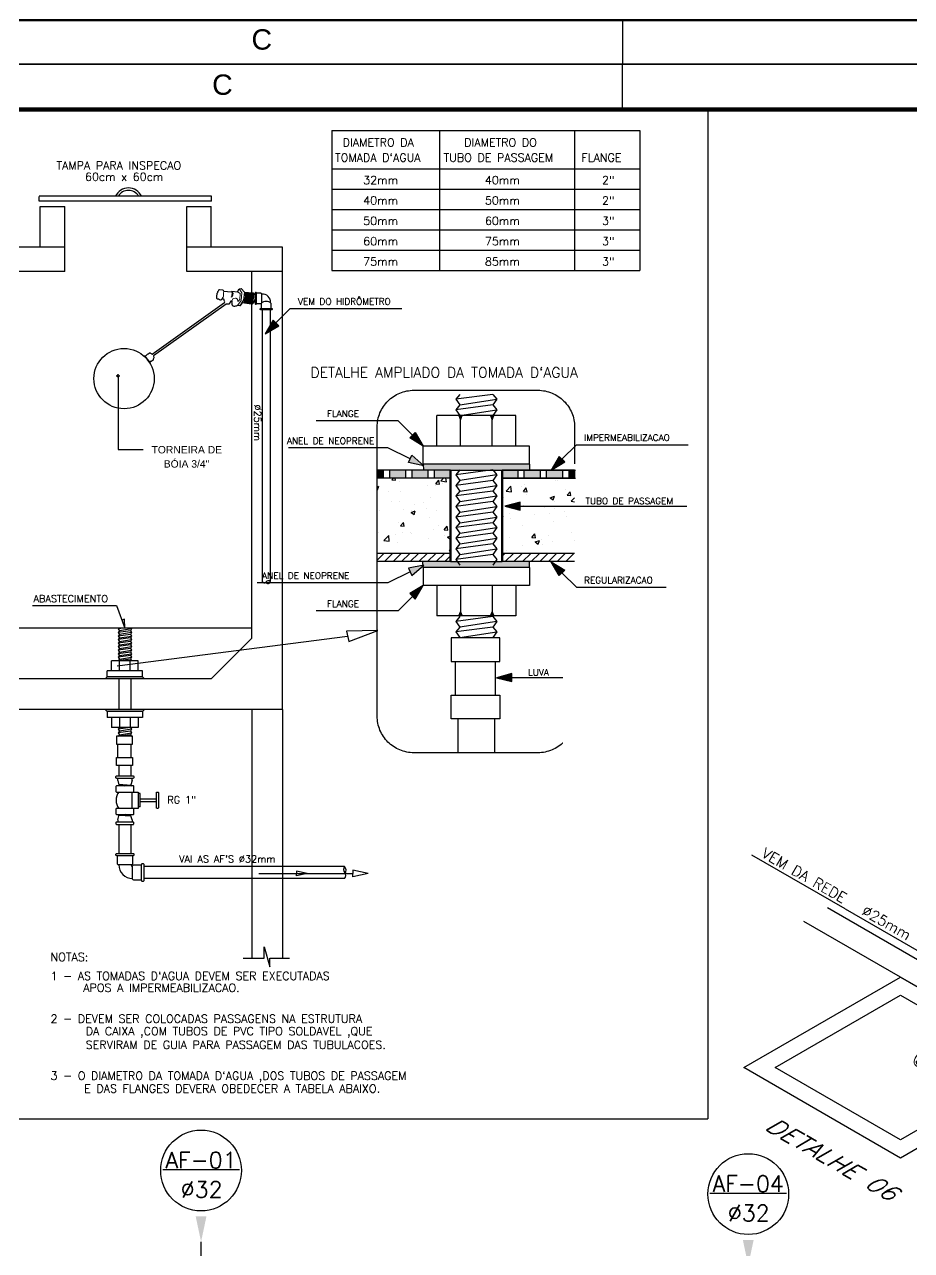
# Model space of a CAD drawing. Header units: millimetres. Extents: x -336 to -33, y -135 to 770.
# Drawn here: x -82.14 to -62.52, y 670.08 to 697.19 of the extents above; entities that cross this region are included whole.
import ezdxf
from ezdxf.enums import TextEntityAlignment as Align

# ---------------------------------------------------------------- set-up
doc = ezdxf.new("R2010")
doc.units = ezdxf.units.MM
doc.header["$LTSCALE"] = 50
doc.header["$MEASUREMENT"] = 0
doc.linetypes.add('CONTINU', pattern=[0])
doc.linetypes.add('HIDDEN', pattern=[0.375, 0.25, -0.125])
doc.layers.get('0').update_dxf_attribs({"linetype": 'CONTINUOUS'})
for name, color, linetype in [('-HIDRO', 8, 'CONTINUOUS'), ('A-PEN-C', 4, 'CONTINUOUS'), ('A-PEN-R', 1, 'CONTINUOUS'), ('AF', 5, 'CONTINUOUS'), ('COTAS', 7, 'CONTINUOUS'), ('DETALLHES_HIDRAULICO', 4, 'CONTINUOUS'), ('Diametro', 2, 'CONTINUOUS'), ("PRANCHA - PROJETU'S", 7, 'CONTINUOUS'), ('Prumadas_L', 1, 'CONTINUOUS'), ('Prumadas_Q', 3, 'CONTINUOUS'), ('Prumadas_T', 2, 'CONTINUOUS'), ('TXT_0', 7, 'CONTINUOUS'), ('TXT_1', 2, 'CONTINUOUS'), ('TXT_2', 6, 'CONTINUOUS')]:
    doc.layers.add(name, color=color, linetype=linetype)
doc.layers.add('A-PEN-G', color=3, linetype='CONTINUOUS', lineweight=5)
doc.layers.add('E-Lay-9', color=9, linetype='CONTINUOUS', lineweight=9)
doc.styles.add('ADITIVOCAD', font='ROMANS.shx')
doc.styles.add('ARIAL', font='arial.ttf', dxfattribs={"height": 2})
doc.styles.add('CARIMBO_DADOS', font='arial.ttf', dxfattribs={"height": 0.1})
doc.styles.add('ROMANS', font='romans', dxfattribs={"height": 0.1})
doc.dimstyles.new('COTAS_EXTERNAS', dxfattribs={"dimtxt": 0.1, "dimasz": 0.01, "dimexe": 0, "dimexo": 0, "dimgap": 0.07, "dimtad": 1, "dimzin": 5, "dimdsep": 46, "dimtxsty": 'CARIMBO_DADOS', "dimblk1": 'CIRCULOS', "dimblk2": 'CIRCULOS', "dimsah": 1, "dimcen": 0, "dimse1": 1, "dimse2": 1, "dimclrd": 8, "dimclre": 8, "dimclrt": 230, "dimadec": 0, "dimazin": 0, "dimtfac": 100, "dimtix": 1, "dimtmove": 2, "dimatfit": 3, "dimldrblk": 'CIRCULOS', "dimfxl": 1, "dimtolj": 1, "dimtzin": 5, "dimarcsym": 0})

# ---------------------------------------------------------------- blocks, each defined once
blk = doc.blocks.new('ADFSGASDFG')
at = {"layer": "PRANCHA - PROJETU'S", "color": 1}
for p, q in [((360.678, 107.346), (276.578, 107.346)), ((276.578, 47.946), (360.678, 47.946))]:
    blk.add_line(p, q, dxfattribs=at)
at = {"layer": "PRANCHA - PROJETU'S", "color": 4, "const_width": 0.1}
blk.add_lwpolyline([(279.078, 106.346), (359.678, 106.346), (359.678, 48.946), (279.078, 48.946)], close=True, dxfattribs=at)
at = {"layer": "PRANCHA - PROJETU'S", "color": 50, "linetype": 'Continuous', "style": 'ARIAL'}
for p in [(315.828, 106.896), (316.698, 48.496), (316.698, 48.496)]:
    blk.add_text('C', height=0.45, dxfattribs=at).set_placement(p, align=Align.MIDDLE)
blk = doc.blocks.new('efrgwbhwbnwbwb')
at = {"layer": 'A-PEN-C'}
blk.add_lwpolyline([(952.214, 187.44), (952.244, 187.406), (952.248, 187.386), (952.25, 187.363), (952.248, 187.323), (952.241, 187.284), (952.22, 187.212), (952.193, 187.19), (952.183, 187.172), (952.166, 187.17), (951.934, 187.201), (951.882, 187.133), (951.826, 187.143), (951.823, 187.137), (951.792, 187.122), (951.775, 187.12), (951.753, 187.116), (951.749, 187.116), (951.745, 187.118), (951.732, 187.121), (951.723, 187.124), (951.716, 187.131), (951.713, 187.132), (951.71, 187.135), (951.705, 187.141), (951.702, 187.145), (951.697, 187.158), (951.692, 187.164), (951.692, 187.176), (951.692, 187.186), (951.693, 187.195), (951.694, 187.202), (951.689, 187.209), (951.68, 187.221), (951.69, 187.227), (951.693, 187.233), (951.693, 187.237), (951.692, 187.242), (951.69, 187.245), (951.69, 187.245), (951.674, 187.245), (951.671, 187.245), (951.661, 187.243), (951.658, 187.238), (951.649, 187.218), (951.638, 187.198), (951.622, 187.185), (951.62, 187.169), (951.608, 187.168), (951.577, 187.169), (951.557, 187.172), (951.554, 187.172), (949.796, 185.919), (949.799, 185.871), (949.786, 185.839), (949.784, 185.826), (949.784, 185.815), (949.74, 185.789), (949.714, 185.782), (949.708, 185.78), (949.712, 185.739), (949.706, 185.751), (949.643, 185.841), (949.613, 185.872), (949.592, 185.894), (949.567, 185.917), (949.557, 185.926), (949.609, 185.926), (949.629, 185.938), (949.635, 185.945), (949.646, 185.965), (949.669, 185.972), (949.687, 185.986), (949.697, 185.992), (949.711, 185.992), (949.718, 185.991), (949.752, 185.967), (949.755, 185.966), (949.762, 185.966), (951.512, 187.209), (951.515, 187.225), (951.511, 187.246), (951.505, 187.259), (951.503, 187.264), (951.499, 187.274), (951.493, 187.289), (951.464, 187.291), (951.447, 187.295), (951.437, 187.282), (951.443, 187.279), (951.429, 187.273), (951.417, 187.271), (951.41, 187.271), (951.393, 187.277), (951.364, 187.289), (951.342, 187.291), (951.327, 187.31), (951.325, 187.33), (951.325, 187.355), (951.328, 187.388), (951.33, 187.403), (951.333, 187.418), (951.333, 187.43), (951.337, 187.44), (951.348, 187.457), (951.352, 187.477), (951.354, 187.483), (951.362, 187.491), (951.369, 187.496), (951.376, 187.511), (951.377, 187.516), (951.388, 187.524), (951.46, 187.518), (951.482, 187.507), (951.488, 187.496), (951.489, 187.487), (951.68, 187.47), (951.686, 187.483), (951.823, 187.47), (951.867, 187.544), (951.916, 187.551), (951.991, 187.458), (952.045, 187.456), (952.07, 187.456), (952.094, 187.456), (952.173, 187.445), (952.198, 187.445), (952.206, 187.444), (952.214, 187.44)], dxfattribs=at)
blk.add_circle((949.083, 185.372), 0.729, dxfattribs=at)
at = {"layer": 'A-PEN-G'}
for points in [[(951.495, 187.486), (951.487, 187.436), (951.487, 187.423), (951.487, 187.399), (951.489, 187.367), (951.476, 187.338), (951.469, 187.329), (951.447, 187.295)], [(951.694, 187.482), (951.724, 187.435), (951.711, 187.392), (951.701, 187.364), (951.693, 187.346), (951.671, 187.338), (951.668, 187.352), (951.685, 187.378), (951.691, 187.395), (951.694, 187.405), (951.695, 187.415), (951.695, 187.432), (951.694, 187.445), (951.688, 187.458), (951.68, 187.47)], [(951.836, 187.234), (951.825, 187.289), (951.781, 187.319), (951.774, 187.319), (951.726, 187.31), (951.714, 187.297), (951.695, 187.262), (951.694, 187.256), (951.69, 187.245)], [(951.823, 187.47), (951.888, 187.433), (951.878, 187.286), (951.836, 187.234)], [(951.991, 187.458), (951.971, 187.269), (951.882, 187.133), (951.826, 187.143), (951.91, 187.263), (951.927, 187.442), (951.867, 187.544)], [(952, 187.457), (952.012, 187.401), (952.01, 187.377), (952.008, 187.35), (952.003, 187.323), (951.996, 187.301), (951.992, 187.28), (951.991, 187.268), (951.99, 187.246), (951.986, 187.224), (951.973, 187.201)], [(952.012, 187.457), (952.024, 187.4), (952.022, 187.376), (952.02, 187.349), (952.015, 187.322), (952.009, 187.3), (952.004, 187.279), (952.003, 187.268), (952.002, 187.246), (951.998, 187.224), (951.985, 187.201)], [(952.03, 187.456), (952.042, 187.399), (952.04, 187.376), (952.038, 187.348), (952.033, 187.322), (952.027, 187.299), (952.022, 187.278), (952.021, 187.267), (952.02, 187.245), (952.016, 187.223), (952.003, 187.2)], [(952.053, 187.456), (952.065, 187.399), (952.063, 187.375), (952.06, 187.348), (952.055, 187.321), (952.049, 187.299), (952.045, 187.278), (952.044, 187.267), (952.042, 187.244), (952.039, 187.223), (952.026, 187.2)], [(952.07, 187.456), (952.082, 187.399), (952.08, 187.375), (952.078, 187.348), (952.073, 187.321), (952.066, 187.299), (952.062, 187.278), (952.061, 187.267), (952.06, 187.244), (952.056, 187.223), (952.043, 187.2)], [(952.09, 187.456), (952.101, 187.399), (952.099, 187.375), (952.097, 187.348), (952.092, 187.321), (952.086, 187.299), (952.081, 187.278), (952.08, 187.267), (952.079, 187.244), (952.075, 187.223), (952.062, 187.2)], [(952.103, 187.455), (952.115, 187.398), (952.113, 187.374), (952.11, 187.347), (952.105, 187.32), (952.099, 187.298), (952.095, 187.277), (952.093, 187.265), (952.092, 187.243), (952.088, 187.221), (952.075, 187.198)], [(952.12, 187.452), (952.131, 187.395), (952.13, 187.372), (952.127, 187.345), (952.122, 187.318), (952.116, 187.295), (952.112, 187.274), (952.11, 187.263), (952.109, 187.241), (952.105, 187.219), (952.092, 187.196)], [(952.133, 187.45), (952.145, 187.394), (952.143, 187.37), (952.141, 187.343), (952.136, 187.316), (952.13, 187.294), (952.125, 187.273), (952.124, 187.261), (952.123, 187.239), (952.119, 187.217), (952.106, 187.194)], [(952.144, 187.449), (952.156, 187.392), (952.154, 187.369), (952.151, 187.341), (952.146, 187.315), (952.14, 187.292), (952.136, 187.271), (952.134, 187.26), (952.133, 187.238), (952.129, 187.216), (952.116, 187.193)], [(952.162, 187.45), (952.174, 187.393), (952.172, 187.369), (952.169, 187.342), (952.165, 187.315), (952.158, 187.293), (952.154, 187.272), (952.153, 187.261), (952.151, 187.238), (952.148, 187.216), (952.135, 187.193)], [(952.173, 187.445), (952.184, 187.388), (952.183, 187.365), (952.18, 187.337), (952.175, 187.311), (952.169, 187.288), (952.165, 187.267), (952.163, 187.256), (952.162, 187.234), (952.158, 187.212), (952.145, 187.189)], [(952.185, 187.445), (952.197, 187.388), (952.195, 187.365), (952.193, 187.337), (952.188, 187.311), (952.181, 187.288), (952.177, 187.267), (952.176, 187.256), (952.175, 187.234), (952.171, 187.212), (952.158, 187.189)], [(952.195, 187.445), (952.207, 187.388), (952.205, 187.365), (952.203, 187.337), (952.198, 187.311), (952.192, 187.288), (952.187, 187.267), (952.186, 187.256), (952.185, 187.234), (952.181, 187.212), (952.168, 187.189)], [(952.21, 187.442), (952.222, 187.385), (952.22, 187.362), (952.218, 187.334), (952.213, 187.308), (952.206, 187.285), (952.202, 187.264), (952.201, 187.253), (952.2, 187.231), (952.196, 187.209), (952.183, 187.186)]]:
    blk.add_lwpolyline(points, dxfattribs=at)
blk = doc.blocks.new('CIRCULOS')
at = {"layer": 'COTAS'}
for p, q in [((-4, 0), (4, 0)), ((0, 4), (0, -4))]:
    blk.add_line(p, q, dxfattribs=at)
for radius in [2, 1]:
    blk.add_circle((0, 0), radius, dxfattribs=at)
blk = doc.blocks.new('Cuba coz')
at = {"color": 8}
blk.add_line((7.5, -4.5), (7.5, -2.41), dxfattribs=at)
for points in [[(13.41, -6.5), (13.41, -20, 0.414214), (17.41, -24), (44.41, -24, 0.414214), (48.41, -20), (48.41, 20, 0.414214), (44.41, 24), (17.41, 24, 0.414214), (13.41, 20), (13.41, 0.74)], [(6.7, 1.75), (6, 1.75, 0.546464), (4.41, -0.73, -0.10784), (4.5, -1.15), (4.5, -5.5)], [(11.72, 2.5), (7.96, 2.5, 0.133256), (7.32, 2.33, 0.106756), (6.71, 1.77, 0.082828), (6.34, 0.99, 0.071352), (6.19, 0, 0.071352), (6.34, -0.99, 0.082828), (6.71, -1.77, 0.106756), (7.32, -2.33, 0.133256), (7.96, -2.5), (11.72, -2.5)], [(4.41, -0.73, 0.293273), (6, -1.75), (6.7, -1.75)], [(13.41, -1), (13.41, -4.5, 0.414214)]]:
    blk.add_lwpolyline(points, format="xyb", dxfattribs=at)
for points in [[(11.72, -2.5, 0.133256), (12.36, -2.33, 0.106756), (12.97, -1.77, 0.082828), (13.35, -0.99, 0.071352), (13.49, 0, 0.071352), (13.35, 0.99, 0.082828), (12.97, 1.77, 0.106756), (12.36, 2.33, 0.133256), (11.72, 2.5, 0.133256), (11.08, 2.33, 0.106756), (10.47, 1.77, 0.082828), (10.1, 0.99, 0.071352), (9.95, 0, 0.071352), (10.1, -0.99, 0.082828), (10.47, -1.77, 0.106756), (11.08, -2.33, 0.133256)], [(12.47, 0.75, 0.133256), (12.28, 0.7, 0.106756), (12.1, 0.53, 0.082828), (11.98, 0.3, 0.071352), (11.94, 0, 0.071352), (11.98, -0.3, 0.082828), (12.1, -0.53, 0.106756), (12.28, -0.7, 0.133256), (12.47, -0.75, 0.133256), (12.66, -0.7, 0.106756), (12.85, -0.53, 0.082828), (12.96, -0.3, 0.071352), (13, 0, 0.071352), (12.96, 0.3, 0.082828), (12.85, 0.53, 0.106756), (12.66, 0.7, 0.133256)], [(6, -6.5), (23, -6.5, 1), (23, -4.5), (6, -4.5, 1)]]:
    blk.add_lwpolyline(points, format="xyb", close=True, dxfattribs=at)
for radius in [3, 1.75]:
    blk.add_circle((30.91, 0), radius, dxfattribs=at)
for centre, radius, start, end in [((6, 0), 3.5, 45.5847, 244.6231), ((6, -5.5), 1.5, 41.8103, 318.1897), ((6, 0), 3.5, 295.3769, 314.4153), ((23, -5.5), 1.25, 233.1301, 126.8699)]:
    blk.add_arc(centre, radius, start, end, dxfattribs=at)
blk = doc.blocks.new('Chuveiro')
at = {"layer": 'E-Lay-9', "color": 8}
for p, q in [((-0.0311, 0.0156), (-0.3604, 0.0156)), ((0.0509, 0.0156), (0.0311, 0.0156)), ((0.0509, 0.0156), (0.0509, -0.0156)), ((-0.0311, -0.0156), (-0.3604, -0.0156)), ((0.0509, -0.0156), (0.0311, -0.0156))]:
    blk.add_line(p, q, dxfattribs=at)
blk.add_circle((0, 0), 0.0348, dxfattribs=at)
for centre, radius, start, end in [((0, 0), 0.0624, 194.4775, 165.5225), ((0.0093, 0), 0.0444, 339.4266, 20.5734)]:
    blk.add_arc(centre, radius, start, end, dxfattribs=at)
blk = doc.blocks.new('IsoBlk7')
at = {"layer": '-HIDRO', "linetype": 'Continuous'}
for p, q in [((1.7291, -0.686), (-0.6793, 1.7225)), ((-0.3497, 1.1808), (-0.7854, 1.6164)), ((1.517, -0.686), (-0.3497, 1.1808)), ((0.0038, -0.0213), (0.2636, 0.0678)), ((0.4281, -0.4455), (0.5221, -0.1906)), ((1.0928, -1.1102), (0.4988, -0.5163)), ((0.9867, -1.2163), (1.517, -0.686)), ((1.0928, -1.3224), (1.7291, -0.686)), ((1.0928, -1.3224), (0.9867, -1.2163))]:
    blk.add_line(p, q, dxfattribs=at)
for points in [[(-0.3497, -0.2334), (-1.0569, 0.4737), (-0.3497, 1.1808), (0.3574, 0.4737)], [(-0.3497, -0.092), (-0.9154, 0.4737), (-0.3497, 1.0394), (0.2159, 0.4737)], [(0.923, -0.092), (0.3574, 0.4737), (-0.1376, -0.0213), (0.4281, -0.587)], [(0.7816, -0.092), (0.3574, 0.3323), (0.0038, -0.0213), (0.4281, -0.4455)], [(0.7012, -0.0115), (0.4427, 0.2469), (0.2636, 0.0678), (0.5221, -0.1906)]]:
    blk.add_lwpolyline(points, close=True, dxfattribs=at)
at = {"layer": '-HIDRO', "linetype": 'CONTINU'}
blk.add_lwpolyline([(1.0928, -1.1102), (0.4988, -0.5163), (0.923, -0.092), (1.517, -0.686)], close=True, dxfattribs=at)
at = {"layer": '-HIDRO', "rotation": 225}
blk.add_blockref('Chuveiro', (-0.2308, 0.5522), dxfattribs=at)
at = {"layer": '-HIDRO', "xscale": -0.01000000000021828, "yscale": 0.01000000000021828, "zscale": 0.01, "rotation": 45}
blk.add_blockref('Cuba coz', (1.2466, -0.4511, -6.3346), dxfattribs=at)
at = {"layer": 'Diametro', "style": 'ROMANS'}
blk.add_text('DETALHE 06', height=0.1, rotation=315, dxfattribs=at).set_placement((-0.6819, -0.2893), align=Align.CENTER)

msp = doc.modelspace()

# ---------------------------------------------------------------- linework, layer by layer
at = {"layer": 'A-PEN-R'}
for p in [(-67.026, 695.311), (-92.203, 672.994)]:
    msp.add_line(p, (-67.026, 672.994), dxfattribs=at)
at = {"layer": 'AF', "color": 5, "linetype": 'Continuous'}
msp.add_line((-63.991, 677.634), (-66.05, 678.823), dxfattribs=at)
at = {"layer": 'AF'}
for p, q in [((-63.991, 677.634), (-51.911, 670.66)), ((-78.234, 661.076), (-78.234, 670.276))]:
    msp.add_line(p, q, dxfattribs=at)
at = {"layer": 'DETALLHES_HIDRAULICO'}
for p, q in [((-76.884, 690.882), (-76.884, 684.878)), ((-76.704, 690.882), (-76.704, 684.878)), ((-72.511, 689.011), (-72.6, 688.903)), ((-71.783, 689.011), (-72.6, 688.903)), ((-72.6, 688.903), (-72.511, 688.778)), ((-72.511, 688.778), (-71.695, 688.903)), ((-71.783, 689.011), (-71.695, 688.903)), ((-71.695, 688.903), (-71.783, 688.778)), ((-71.783, 688.778), (-72.6, 688.669)), ((-72.511, 688.778), (-72.6, 688.669)), ((-72.6, 688.669), (-72.511, 688.544)), ((-72.511, 688.544), (-71.695, 688.669)), ((-71.783, 688.778), (-71.695, 688.669)), ((-71.695, 688.669), (-71.783, 688.544)), ((-73.023, 687.869), (-73.023, 688.542)), ((-71.272, 688.542), (-73.023, 688.542)), ((-72.534, 688.542), (-72.499, 688.448)), ((-72.499, 687.869), (-72.499, 688.542)), ((-72.499, 688.448), (-72.46, 688.542)), ((-71.83, 688.542), (-71.795, 688.448)), ((-71.795, 687.869), (-71.795, 688.542)), ((-71.795, 688.448), (-71.756, 688.542)), ((-71.272, 687.869), (-71.272, 688.542)), ((-73.322, 687.47), (-73.322, 687.869)), ((-70.973, 687.869), (-73.322, 687.869)), ((-70.973, 687.47), (-70.973, 687.869)), ((-73.322, 687.47), (-73.317, 687.34)), ((-70.973, 687.47), (-73.322, 687.47)), ((-70.973, 687.47), (-70.968, 687.34)), ((-74.198, 687.16), (-74.198, 687.34)), ((-74.063, 687.16), (-74.063, 687.34)), ((-73.703, 687.16), (-73.703, 687.34)), ((-73.568, 687.16), (-73.568, 687.34)), ((-73.208, 687.16), (-73.208, 687.34)), ((-73.073, 687.16), (-73.073, 687.34)), ((-72.717, 687.34), (-71.577, 687.34)), ((-72.511, 687.343), (-72.6, 687.234)), ((-71.783, 687.343), (-72.6, 687.234)), ((-72.6, 687.234), (-72.511, 687.109)), ((-71.695, 687.234), (-72.511, 687.109)), ((-71.783, 687.343), (-71.695, 687.234)), ((-71.695, 687.234), (-71.783, 687.109)), ((-71.222, 687.16), (-71.222, 687.34)), ((-71.086, 687.16), (-71.086, 687.34)), ((-70.726, 687.16), (-70.726, 687.34)), ((-70.591, 687.16), (-70.591, 687.34)), ((-70.231, 687.16), (-70.231, 687.34)), ((-70.096, 687.16), (-70.096, 687.34)), ((-72.511, 687.109), (-72.6, 687.001)), ((-71.783, 687.109), (-72.6, 687.001)), ((-72.6, 687.001), (-72.511, 686.875)), ((-72.511, 686.875), (-71.695, 687.001)), ((-71.783, 687.109), (-71.695, 687.001)), ((-71.695, 687.001), (-71.783, 686.875)), ((-72.511, 686.875), (-72.6, 686.767)), ((-71.783, 686.875), (-72.6, 686.767)), ((-72.6, 686.767), (-72.511, 686.642)), ((-72.511, 686.642), (-71.695, 686.767)), ((-71.783, 686.875), (-71.695, 686.767)), ((-71.695, 686.767), (-71.783, 686.642)), ((-72.511, 686.642), (-72.6, 686.533)), ((-71.783, 686.642), (-72.6, 686.533)), ((-72.6, 686.533), (-72.511, 686.408)), ((-72.511, 686.408), (-72.6, 686.299)), ((-71.783, 686.408), (-72.6, 686.299)), ((-72.511, 686.408), (-71.695, 686.533)), ((-71.783, 686.642), (-71.695, 686.533)), ((-71.695, 686.533), (-71.783, 686.408)), ((-71.783, 686.408), (-71.695, 686.299)), ((-72.6, 686.299), (-72.511, 686.174)), ((-72.511, 686.174), (-72.6, 686.066)), ((-71.783, 686.174), (-72.6, 686.066)), ((-72.511, 686.174), (-71.695, 686.299)), ((-71.695, 686.299), (-71.783, 686.174)), ((-71.783, 686.174), (-71.695, 686.066)), ((-72.6, 686.066), (-72.511, 685.94)), ((-72.511, 685.94), (-72.6, 685.832)), ((-71.783, 685.94), (-72.6, 685.832)), ((-72.511, 685.94), (-71.695, 686.066)), ((-71.695, 686.066), (-71.783, 685.94)), ((-71.783, 685.94), (-71.695, 685.832)), ((-72.6, 685.832), (-72.511, 685.707)), ((-72.511, 685.707), (-72.6, 685.598)), ((-71.783, 685.707), (-72.6, 685.598)), ((-72.6, 685.598), (-72.511, 685.473)), ((-72.511, 685.707), (-71.695, 685.832)), ((-72.511, 685.473), (-71.695, 685.598)), ((-71.695, 685.832), (-71.783, 685.707)), ((-71.783, 685.707), (-71.695, 685.598)), ((-71.695, 685.598), (-71.783, 685.473)), ((-73.322, 685.185), (-73.328, 685.315)), ((-72.717, 685.315), (-71.577, 685.315)), ((-72.511, 685.473), (-72.6, 685.364)), ((-71.783, 685.473), (-72.6, 685.364)), ((-72.6, 685.364), (-72.511, 685.239)), ((-71.783, 685.473), (-71.695, 685.364)), ((-71.695, 685.364), (-71.783, 685.239)), ((-70.973, 685.185), (-70.974, 685.315)), ((-73.322, 685.185), (-73.322, 684.786)), ((-70.973, 685.185), (-73.322, 685.185)), ((-70.973, 685.185), (-73.322, 685.185)), ((-70.973, 685.185), (-70.973, 684.786)), ((-70.973, 684.786), (-73.322, 684.786)), ((-73.023, 684.786), (-73.023, 684.113)), ((-72.499, 684.786), (-72.499, 684.113)), ((-71.795, 684.786), (-71.795, 684.113)), ((-71.272, 684.786), (-71.272, 684.113)), ((-71.272, 684.113), (-73.023, 684.113)), ((-72.511, 684.102), (-72.6, 683.993)), ((-71.783, 684.102), (-72.6, 683.993)), ((-72.6, 683.993), (-72.511, 683.868)), ((-72.534, 684.113), (-72.499, 684.207)), ((-71.695, 683.993), (-72.511, 683.868)), ((-72.499, 684.207), (-72.46, 684.113)), ((-71.83, 684.113), (-71.795, 684.207)), ((-71.795, 684.207), (-71.756, 684.113)), ((-71.783, 684.102), (-71.695, 683.993)), ((-71.695, 683.993), (-71.783, 683.868)), ((-80.057, 683.842), (-80.071, 683.825)), ((-79.943, 683.842), (-80.071, 683.825)), ((-80.071, 683.825), (-80.041, 683.783)), ((-80.041, 683.783), (-80.071, 683.747)), ((-79.798, 683.783), (-80.071, 683.747)), ((-80.071, 683.747), (-80.041, 683.705)), ((-80.041, 683.705), (-80.071, 683.669)), ((-79.798, 683.705), (-80.071, 683.669)), ((-80.071, 683.669), (-80.041, 683.627)), ((-79.798, 683.842), (-80.041, 683.842)), ((-79.769, 683.825), (-80.041, 683.783)), ((-79.769, 683.747), (-80.041, 683.705)), ((-80.041, 683.627), (-79.769, 683.669)), ((-79.769, 683.825), (-79.798, 683.783)), ((-79.798, 683.783), (-79.769, 683.747)), ((-79.769, 683.747), (-79.798, 683.705)), ((-79.798, 683.705), (-79.769, 683.669)), ((-79.769, 683.669), (-79.798, 683.627)), ((-79.783, 683.842), (-79.769, 683.825)), ((-72.511, 683.868), (-72.6, 683.76)), ((-71.783, 683.868), (-72.6, 683.76)), ((-72.6, 683.76), (-72.511, 683.634)), ((-72.511, 683.634), (-71.695, 683.76)), ((-71.783, 683.868), (-71.695, 683.76)), ((-71.695, 683.76), (-71.783, 683.634)), ((-80.041, 683.627), (-80.071, 683.591)), ((-79.798, 683.627), (-80.071, 683.591)), ((-80.071, 683.591), (-80.041, 683.549)), ((-80.041, 683.549), (-80.071, 683.513)), ((-79.798, 683.549), (-80.071, 683.513)), ((-80.071, 683.513), (-80.041, 683.471)), ((-80.041, 683.471), (-80.071, 683.435)), ((-79.798, 683.471), (-80.071, 683.435)), ((-80.071, 683.435), (-80.041, 683.393)), ((-80.041, 683.549), (-79.769, 683.591)), ((-80.041, 683.471), (-79.769, 683.513)), ((-80.041, 683.393), (-79.769, 683.435)), ((-79.798, 683.627), (-79.769, 683.591)), ((-79.769, 683.591), (-79.798, 683.549)), ((-79.798, 683.549), (-79.769, 683.513)), ((-79.769, 683.513), (-79.798, 683.471)), ((-79.798, 683.471), (-79.769, 683.435)), ((-79.769, 683.435), (-79.798, 683.393)), ((-80.212, 682.899), (-80.212, 683.123)), ((-79.628, 683.123), (-80.212, 683.123)), ((-80.041, 683.393), (-80.071, 683.357)), ((-79.798, 683.393), (-80.071, 683.357)), ((-80.071, 683.357), (-80.041, 683.315)), ((-80.041, 683.315), (-80.071, 683.279)), ((-79.798, 683.315), (-80.071, 683.279)), ((-80.071, 683.279), (-80.041, 683.237)), ((-80.041, 683.237), (-80.071, 683.201)), ((-79.798, 683.237), (-80.071, 683.201)), ((-80.071, 683.201), (-80.041, 683.16)), ((-80.041, 683.16), (-80.071, 683.123)), ((-79.798, 683.16), (-80.071, 683.123)), ((-80.041, 683.315), (-79.769, 683.357)), ((-80.041, 683.237), (-79.769, 683.279)), ((-80.041, 683.16), (-79.769, 683.201)), ((-80.037, 682.899), (-80.037, 683.123)), ((-79.802, 682.899), (-79.802, 683.123)), ((-79.798, 683.393), (-79.769, 683.357)), ((-79.769, 683.357), (-79.798, 683.315)), ((-79.798, 683.315), (-79.769, 683.279)), ((-79.769, 683.279), (-79.798, 683.237)), ((-79.798, 683.237), (-79.769, 683.201)), ((-79.769, 683.201), (-79.798, 683.16)), ((-79.798, 683.16), (-79.769, 683.123)), ((-79.628, 682.899), (-79.628, 683.123)), ((-80.311, 682.766), (-80.311, 682.899)), ((-79.528, 682.899), (-80.311, 682.899)), ((-79.528, 682.766), (-79.528, 682.899)), ((-72.604, 682.372), (-72.604, 683.106)), ((-71.725, 682.372), (-71.725, 683.106)), ((-80.311, 682.766), (-80.353, 682.723)), ((-79.528, 682.766), (-80.311, 682.766)), ((-80.054, 682.723), (-80.054, 682.048)), ((-79.784, 682.723), (-79.784, 682.048)), ((-79.528, 682.766), (-79.488, 682.723)), ((-80.311, 682.004), (-80.353, 682.048)), ((-79.528, 682.004), (-79.488, 682.048)), ((-79.528, 682.004), (-80.311, 682.004)), ((-79.528, 682.004), (-80.311, 682.004)), ((-80.311, 682.004), (-80.311, 681.871)), ((-79.528, 681.871), (-80.311, 681.871)), ((-80.212, 681.871), (-80.212, 681.647)), ((-80.037, 681.871), (-80.037, 681.647)), ((-79.802, 681.871), (-79.802, 681.647)), ((-79.628, 681.871), (-79.628, 681.647)), ((-79.528, 682.004), (-79.528, 681.871)), ((-72.549, 681.088), (-72.549, 681.839)), ((-71.739, 681.088), (-71.739, 681.839)), ((-79.628, 681.647), (-80.212, 681.647)), ((-79.798, 681.643), (-80.071, 681.607)), ((-80.041, 681.643), (-80.071, 681.607)), ((-80.071, 681.607), (-80.041, 681.565)), ((-79.798, 681.565), (-80.071, 681.529)), ((-80.041, 681.565), (-80.071, 681.529)), ((-80.071, 681.529), (-80.041, 681.487)), ((-79.769, 681.607), (-80.041, 681.565)), ((-80.041, 681.487), (-79.769, 681.529)), ((-79.798, 681.643), (-79.769, 681.607)), ((-79.769, 681.607), (-79.798, 681.565)), ((-79.798, 681.565), (-79.769, 681.529)), ((-79.769, 681.529), (-79.798, 681.487)), ((-80.072, 680.985), (-80.072, 681.276)), ((-80.041, 681.487), (-80.071, 681.451)), ((-79.798, 681.487), (-80.051, 681.454)), ((-79.798, 681.487), (-79.769, 681.451)), ((-79.779, 680.985), (-79.779, 681.276)), ((-80.054, 680.806), (-80.054, 680.578)), ((-79.784, 680.806), (-79.784, 680.578)), ((-80.076, 680.476), (-80.076, 680.521)), ((-80.076, 680.476), (-80.054, 680.381)), ((-79.761, 680.476), (-79.784, 680.381)), ((-79.761, 680.476), (-79.761, 680.521)), ((-80.054, 680.395), (-79.782, 680.375)), ((-80.054, 680.381), (-80.054, 680.354)), ((-80.052, 680.379), (-79.782, 680.359)), ((-80.052, 680.363), (-79.93, 680.354)), ((-79.784, 680.381), (-79.784, 680.354)), ((-79.761, 679.859), (-79.761, 680.219)), ((-79.581, 680.188), (-79.626, 680.188)), ((-79.581, 679.891), (-79.581, 680.188)), ((-79.581, 679.891), (-79.626, 679.891)), ((-79.581, 680.071), (-79.221, 680.071)), ((-79.581, 680.008), (-79.221, 680.008)), ((-80.076, 679.603), (-80.054, 679.697)), ((-80.076, 679.603), (-80.076, 679.557)), ((-80.054, 679.697), (-80.054, 679.724)), ((-79.784, 679.699), (-80.054, 679.719)), ((-79.782, 679.683), (-80.054, 679.703)), ((-79.784, 679.715), (-79.905, 679.724)), ((-79.784, 679.697), (-79.784, 679.724)), ((-79.761, 679.603), (-79.784, 679.697)), ((-79.761, 679.603), (-79.761, 679.557)), ((-80.054, 679.501), (-80.054, 678.861)), ((-79.784, 679.501), (-79.784, 678.861)), ((-75.059, 678.576), (-79.5, 678.576)), ((-75.059, 678.306), (-79.5, 678.306))]:
    msp.add_line(p, q, dxfattribs=at)
at = {"layer": 'DETALLHES_HIDRAULICO', "linetype": 'HIDDEN'}
msp.add_line((-77.108, 683.842), (-88.362, 683.842), dxfattribs=at)
at = {"layer": 'DETALLHES_HIDRAULICO'}
for points in [[(-77.026, 691.269, 0.414214), (-77.041, 691.255), (-77.041, 691.017, 0.414214), (-77.026, 691.003), (-77.023, 691.003, 0.414214), (-77.008, 691.017), (-77.008, 691.255, 0.414214), (-77.023, 691.269)], [(-76.66, 690.897, -0.414214), (-76.675, 690.882), (-76.912, 690.882, -0.414214), (-76.927, 690.897), (-76.927, 690.9, -0.414214), (-76.912, 690.915), (-76.675, 690.915, -0.414214), (-76.66, 690.9)], [(-79.719, 680.542, -0.414331), (-79.74, 680.521), (-80.097, 680.521, -0.414331), (-80.118, 680.542), (-80.118, 680.556, -0.414214), (-80.097, 680.578), (-79.74, 680.578, -0.414214), (-79.719, 680.556)], [(-79.176, 679.873, -0.414214), (-79.189, 679.859), (-79.207, 679.859, -0.414214), (-79.221, 679.873), (-79.221, 680.206, -0.414214), (-79.207, 680.219), (-79.189, 680.219, -0.414214), (-79.176, 680.206)], [(-80.118, 678.839, -0.414214), (-80.096, 678.861), (-79.739, 678.861, -0.414214), (-79.718, 678.839), (-79.718, 678.834, -0.414214), (-79.739, 678.812), (-80.096, 678.812, -0.414214), (-80.118, 678.834)], [(-79.548, 678.262), (-79.548, 678.619, -0.414214), (-79.527, 678.64), (-79.521, 678.64, -0.414214), (-79.5, 678.619), (-79.5, 678.262, -0.414214), (-79.521, 678.241), (-79.527, 678.241, -0.414214)]]:
    msp.add_lwpolyline(points, format="xyb", close=True, dxfattribs=at)
for points in [[(-77.008, 691.024), (-76.909, 691.024, 0.414214), (-76.891, 691.042), (-76.891, 691.23, 0.414214), (-76.909, 691.248), (-77.008, 691.248)], [(-76.682, 690.915), (-76.682, 691.023, 0.415872), (-76.905, 691.023), (-76.905, 690.915)], [(-71.628, 683.632), (-72.701, 683.632, -0.387836)], [(-71.628, 681.839), (-72.701, 681.839, 0.387836)], [(-79.747, 681.452), (-80.104, 681.452, -0.387836)], [(-79.747, 680.807), (-80.104, 680.807, 0.387836)], [(-79.719, 680.219), (-79.719, 680.341, 0.414214), (-79.733, 680.354), (-80.102, 680.354, 0.414214), (-80.116, 680.341), (-80.116, 680.233, 0.414214), (-80.102, 680.219), (-79.626, 680.219), (-79.626, 679.859), (-80.102, 679.859, 0.414214), (-80.116, 679.846), (-80.116, 679.737, 0.414214), (-80.102, 679.724), (-79.733, 679.724, 0.414214), (-79.719, 679.737), (-79.719, 679.859)], [(-79.719, 679.536, 0.414331), (-79.74, 679.557), (-80.097, 679.557, 0.414331), (-80.118, 679.536)], [(-80.118, 679.536), (-80.118, 679.522, 0.414214), (-80.097, 679.501), (-79.74, 679.501, 0.414214), (-79.719, 679.522), (-79.719, 679.536)], [(-79.75, 678.812), (-79.75, 678.638, -0.414214), (-79.777, 678.611), (-80.058, 678.611, -0.414214), (-80.085, 678.638), (-80.085, 678.812)], [(-79.548, 678.273), (-79.723, 678.273, -0.414214), (-79.75, 678.3), (-79.75, 678.581, -0.414214), (-79.723, 678.608), (-79.548, 678.608)]]:
    msp.add_lwpolyline(points, format="xyb", dxfattribs=at)
at = {"layer": 'DETALLHES_HIDRAULICO', "const_width": 0.054}
for points in [[(-72.717, 685.315), (-72.717, 687.34)], [(-71.577, 685.315), (-71.577, 687.34)]]:
    msp.add_lwpolyline(points, dxfattribs=at)
at = {"layer": 'DETALLHES_HIDRAULICO'}
for points in [[(-72.701, 683.632), (-72.701, 683.106), (-71.628, 683.106), (-71.628, 683.632)], [(-72.701, 681.839), (-72.701, 682.365), (-71.628, 682.365), (-71.628, 681.839)], [(-80.104, 681.452), (-80.104, 681.276), (-79.747, 681.276), (-79.747, 681.452)], [(-80.104, 680.807), (-80.104, 680.983), (-79.747, 680.983), (-79.747, 680.807)], [(-76.958, 678.419), (-76.121, 678.419)], [(-76.264, 678.419), (-74.876, 678.419)], [(-76.264, 678.419), (-74.876, 678.419)], [(-75.886, 678.419), (-76.121, 678.469), (-76.121, 678.419)], [(-75.886, 678.419), (-76.121, 678.369), (-76.121, 678.419)], [(-74.541, 678.419), (-74.876, 678.491), (-74.876, 678.419)], [(-74.541, 678.419), (-74.876, 678.348), (-74.876, 678.419)], [(-77.3, 676.545), (-76.839, 676.545), (-76.839, 676.794), (-76.714, 676.353), (-76.714, 676.545), (-76.282, 676.545)]]:
    msp.add_lwpolyline(points, dxfattribs=at)
for centre, radius, start, end in [((-76.869, 691.057), 0.171, 354.04, 96.8621), ((-76.838, 684.892), 0.0479, 196.9803, 322.4709), ((-76.744, 684.82), 0.0708, 55.4576, 142.4709), ((-76.754, 684.881), 0.0498, 200.614, 357.3145), ((-79.813, 680.039), 0.3, 143.1519, 216.8481), ((-79.748, 678.61), 0.305, 179.8217, 269.7057), ((-79.748, 678.61), 0.0346, 178.4672, 267.3138), ((-74.973, 678.508), 0.11, 141.4396, 220.8755), ((-75.175, 678.484), 0.148, 332.9335, 38.4068), ((-75.129, 678.373), 0.0969, 316.6297, 40.8755)]:
    msp.add_arc(centre, radius, start, end, dxfattribs=at)
for points in [[(-72.534, 688.542), (-72.499, 688.448), (-72.534, 688.542), (-72.46, 688.542)], [(-71.83, 688.542), (-71.795, 688.448), (-71.83, 688.542), (-71.756, 688.542)], [(-73.317, 687.34), (-70.968, 687.34), (-73.322, 687.47), (-70.973, 687.47)], [(-74.339, 687.16), (-74.198, 687.16), (-74.339, 687.34), (-74.198, 687.34)], [(-74.063, 687.16), (-73.703, 687.16), (-74.063, 687.34), (-73.703, 687.34)], [(-73.568, 687.16), (-73.208, 687.16), (-73.568, 687.34), (-73.208, 687.34)], [(-73.073, 687.16), (-72.717, 687.16), (-73.073, 687.34), (-72.717, 687.34)], [(-71.222, 687.16), (-71.577, 687.16), (-71.222, 687.34), (-71.577, 687.34)], [(-70.726, 687.16), (-71.086, 687.16), (-70.726, 687.34), (-71.086, 687.34)], [(-70.231, 687.16), (-70.591, 687.16), (-70.231, 687.34), (-70.591, 687.34)], [(-69.956, 687.16), (-70.096, 687.16), (-69.956, 687.34), (-70.096, 687.34)], [(-73.328, 685.315), (-70.974, 685.315), (-73.322, 685.185), (-70.973, 685.185)], [(-72.534, 684.113), (-72.499, 684.207), (-72.534, 684.113), (-72.46, 684.113)], [(-71.83, 684.113), (-71.795, 684.207), (-71.83, 684.113), (-71.756, 684.113)], [(-80.353, 682.723), (-79.488, 682.723), (-80.311, 682.766), (-79.528, 682.766)], [(-80.353, 682.048), (-79.488, 682.048), (-80.311, 682.004), (-79.528, 682.004)]]:
    msp.add_solid(points, dxfattribs=at)
at = {"layer": "PRANCHA - PROJETU'S", "color": 1}
for p in [(-68.912, 697.311), (-68.912, 695.311)]:
    msp.add_line(p, (-68.912, 696.311), dxfattribs=at)
at = {"layer": 'Prumadas_L'}
for p, q in [((-79.082, 671.874), (-77.385, 671.874)), ((-66.982, 671.352), (-65.284, 671.352))]:
    msp.add_line(p, q, dxfattribs=at)
for points in [[(-78.234, 670.276), (-78.354, 670.84), (-78.114, 670.84)], [(-66.133, 669.754), (-66.253, 670.318), (-66.013, 670.318)]]:
    msp.add_solid(points, dxfattribs=at)
at = {"layer": 'Prumadas_Q'}
for centre in [(-78.234, 671.851), (-66.133, 671.329)]:
    msp.add_circle(centre, 0.893, dxfattribs=at)
at = {"layer": 'TXT_0'}
for p, q in [((-76.579, 690.591), (-76.26, 690.91)), ((-76.26, 690.91), (-73.791, 690.91)), ((-73.878, 688.43), (-75.691, 688.43)), ((-73.558, 688.11), (-73.878, 688.43)), ((-74.107, 687.829), (-76.299, 687.829)), ((-73.61, 687.587), (-74.107, 687.829)), ((-70.252, 687.581), (-69.933, 687.899)), ((-69.933, 687.899), (-67.465, 687.899)), ((-74.339, 686.967), (-74.303, 686.981)), ((-74.33, 686.899), (-74.303, 686.981)), ((-74.012, 687.12), (-73.978, 687.16)), ((-74.012, 687.12), (-73.931, 687.113)), ((-73.931, 687.113), (-73.94, 687.16)), ((-73.838, 687.084), (-73.838, 687.084)), ((-73.228, 686.987), (-73.228, 686.987)), ((-73.043, 687.035), (-72.978, 687.113)), ((-73.043, 687.035), (-72.963, 687.028)), ((-73.043, 687.008), (-73.043, 687.008)), ((-72.963, 687.028), (-72.978, 687.113)), ((-72.928, 687.098), (-72.869, 687.16)), ((-72.928, 687.098), (-72.808, 687.08)), ((-72.889, 687.032), (-72.889, 687.032)), ((-72.808, 687.08), (-72.818, 687.16)), ((-71.487, 686.875), (-71.382, 686.985)), ((-71.367, 686.856), (-71.382, 686.985)), ((-71.145, 686.982), (-71.145, 686.982)), ((-71.106, 686.866), (-71.041, 686.944)), ((-71.084, 687.013), (-71.084, 687.013)), ((-71.025, 686.859), (-71.041, 686.943)), ((-70.402, 687.099), (-70.402, 687.099)), ((-70.357, 687.117), (-70.357, 687.117)), ((-74.339, 686.905), (-74.33, 686.899)), ((-74.08, 686.875), (-74.08, 686.875)), ((-74.032, 686.65), (-74.032, 686.65)), ((-73.831, 686.873), (-73.831, 686.873)), ((-73.161, 686.73), (-73.161, 686.73)), ((-72.72, 686.711), (-72.72, 686.711)), ((-71.542, 686.723), (-71.542, 686.723)), ((-71.487, 686.875), (-71.367, 686.856)), ((-71.106, 686.866), (-71.025, 686.859)), ((-71.031, 686.791), (-71.031, 686.791)), ((-70.516, 686.728), (-70.421, 686.765)), ((-70.516, 686.728), (-70.448, 686.683)), ((-70.448, 686.683), (-70.421, 686.765)), ((-70.418, 686.649), (-70.418, 686.649)), ((-70.178, 686.903), (-70.178, 686.903)), ((-70.137, 686.781), (-70.072, 686.859)), ((-70.137, 686.781), (-70.057, 686.774)), ((-70.057, 686.774), (-70.072, 686.859)), ((-70.046, 686.651), (-69.973, 686.727)), ((-70.046, 686.651), (-69.973, 686.64)), ((-74.295, 686.441), (-74.295, 686.441)), ((-73.854, 686.635), (-73.854, 686.635)), ((-73.747, 686.469), (-73.747, 686.469)), ((-73.591, 686.401), (-73.497, 686.437)), ((-73.591, 686.401), (-73.524, 686.356)), ((-73.583, 686.455), (-73.583, 686.455)), ((-73.524, 686.356), (-73.497, 686.437)), ((-73.507, 686.576), (-73.507, 686.576)), ((-73.311, 686.62), (-73.311, 686.62)), ((-73.245, 686.499), (-73.245, 686.499)), ((-73.026, 686.438), (-73.026, 686.438)), ((-72.733, 686.567), (-72.733, 686.567)), ((-71.178, 686.54), (-67.491, 686.54)), ((-71.148, 686.528), (-71.148, 686.528)), ((-71.1, 686.563), (-71.1, 686.563)), ((-70.629, 686.509), (-70.629, 686.509)), ((-70.427, 686.498), (-70.427, 686.498)), ((-70.195, 686.415), (-70.195, 686.415)), ((-73.871, 686.185), (-73.871, 686.185)), ((-73.825, 686.104), (-73.76, 686.182)), ((-73.744, 686.097), (-73.76, 686.182)), ((-73.177, 686.28), (-73.177, 686.28)), ((-71.577, 686.321), (-71.556, 686.329)), ((-71.577, 686.265), (-71.556, 686.329)), ((-71.417, 686.374), (-71.417, 686.374)), ((-71.386, 686.258), (-71.386, 686.258)), ((-71.117, 686.113), (-71.117, 686.113)), ((-70.863, 686.347), (-70.863, 686.347)), ((-70.533, 686.37), (-70.533, 686.37)), ((-70.435, 686.2), (-70.435, 686.2)), ((-70.142, 686.316), (-70.142, 686.316)), ((-74.301, 685.964), (-74.301, 685.964)), ((-74.191, 685.783), (-74.085, 685.893)), ((-74.071, 685.764), (-74.085, 685.893)), ((-73.938, 685.922), (-73.938, 685.922)), ((-73.825, 686.104), (-73.744, 686.097)), ((-73.779, 685.968), (-73.779, 685.968)), ((-73.6, 685.967), (-73.6, 685.967)), ((-73.58, 685.933), (-73.58, 685.933)), ((-73.088, 686.034), (-73.088, 686.034)), ((-72.992, 686.103), (-72.992, 686.103)), ((-72.859, 685.903), (-72.859, 685.903)), ((-72.856, 686.02), (-72.791, 686.097)), ((-72.856, 686.02), (-72.775, 686.013)), ((-72.775, 686.012), (-72.791, 686.097)), ((-72.785, 685.857), (-72.717, 685.883)), ((-72.785, 685.857), (-72.718, 685.812)), ((-71.417, 685.842), (-71.417, 685.842)), ((-70.919, 685.85), (-70.854, 685.928)), ((-70.919, 685.85), (-70.838, 685.843)), ((-70.888, 685.838), (-70.888, 685.838)), ((-70.838, 685.843), (-70.854, 685.928)), ((-70.55, 685.882), (-70.55, 685.882)), ((-70.039, 685.95), (-70.039, 685.95)), ((-74.191, 685.783), (-74.071, 685.764)), ((-73.887, 685.736), (-73.887, 685.736)), ((-73.194, 685.831), (-73.194, 685.831)), ((-72.749, 685.559), (-72.717, 685.593)), ((-72.718, 685.812), (-72.717, 685.813)), ((-71.472, 685.568), (-71.472, 685.568)), ((-71.133, 685.664), (-71.133, 685.664)), ((-70.844, 685.749), (-70.75, 685.785)), ((-70.844, 685.749), (-70.777, 685.704)), ((-70.777, 685.704), (-70.75, 685.785)), ((-70.696, 685.811), (-70.696, 685.811)), ((-70.685, 685.703), (-70.685, 685.703)), ((-70.451, 685.75), (-70.451, 685.75)), ((-69.975, 685.781), (-69.975, 685.781)), ((-74.339, 685.347), (-74.191, 685.495)), ((-74.18, 685.315), (-74, 685.495)), ((-73.989, 685.315), (-73.809, 685.495)), ((-73.798, 685.315), (-73.618, 685.495)), ((-73.607, 685.315), (-73.427, 685.495)), ((-73.444, 685.501), (-73.444, 685.501)), ((-73.416, 685.315), (-73.236, 685.495)), ((-73.225, 685.315), (-73.045, 685.495)), ((-73.034, 685.315), (-72.854, 685.495)), ((-72.843, 685.315), (-72.717, 685.44)), ((-72.749, 685.559), (-72.717, 685.554)), ((-71.577, 685.434), (-71.517, 685.495)), ((-71.506, 685.315), (-71.326, 685.495)), ((-71.315, 685.315), (-71.135, 685.495)), ((-71.124, 685.315), (-70.944, 685.495)), ((-70.933, 685.315), (-70.753, 685.495)), ((-70.742, 685.315), (-70.562, 685.495)), ((-70.551, 685.315), (-70.371, 685.495)), ((-70.36, 685.315), (-70.18, 685.495)), ((-70.169, 685.315), (-69.989, 685.495)), ((-69.978, 685.315), (-69.973, 685.32)), ((-73.61, 685.088), (-74.102, 684.848)), ((-70.252, 685.066), (-69.933, 684.748)), ((-74.102, 684.848), (-76.994, 684.848)), ((-73.558, 684.545), (-73.878, 684.225)), ((-69.933, 684.748), (-67.95, 684.748)), ((-73.878, 684.225), (-75.691, 684.225)), ((-74.327, 683.79), (-75.018, 683.777)), ((-75.018, 683.777), (-74.967, 683.55)), ((-74.967, 683.55), (-74.327, 683.79)), ((-80.093, 683.011), (-74.993, 683.665)), ((-71.365, 682.749), (-70.237, 682.749))]:
    msp.add_line(p, q, dxfattribs=at)
for points in [[(-76.64, 690.653), (-76.815, 690.35), (-76.517, 690.529), (-76.64, 690.653)], [(-73.496, 688.172), (-73.322, 687.869), (-73.62, 688.048), (-73.496, 688.172)], [(-73.572, 687.665), (-73.308, 687.436), (-73.648, 687.508), (-73.572, 687.665)], [(-70.314, 687.642), (-70.489, 687.34), (-70.19, 687.519), (-70.314, 687.642)], [(-71.178, 686.628), (-71.515, 686.537), (-71.178, 686.452), (-71.178, 686.628)], [(-70.314, 685.004), (-70.489, 685.307), (-70.19, 685.128), (-70.314, 685.004)], [(-73.572, 685.009), (-73.308, 685.239), (-73.648, 685.167), (-73.572, 685.009)], [(-73.496, 684.483), (-73.322, 684.786), (-73.62, 684.607), (-73.496, 684.483)], [(-81.96, 684.342), (-80.106, 684.342), (-79.92, 683.842), (-79.926, 684.042), (-79.986, 684.02)], [(-71.365, 682.837), (-71.702, 682.746), (-71.365, 682.662), (-71.365, 682.837)]]:
    msp.add_lwpolyline(points, dxfattribs=at)
at = {"layer": 'TXT_0', "linetype": 'HIDDEN', "flags": 128}
msp.add_lwpolyline([(-74.339, 681.898), (-74.339, 688.293, -0.414214), (-73.528, 689.103), (-70.783, 689.103, -0.414214), (-69.973, 688.293), (-69.973, 681.898, -0.414214), (-70.783, 681.088), (-73.528, 681.088, -0.414214)], format="xyb", close=True, dxfattribs=at)
at = {"layer": 'TXT_0'}
for points in [[(-76.517, 690.529), (-76.64, 690.653), (-76.517, 690.529), (-76.815, 690.35)], [(-73.62, 688.048), (-73.496, 688.172), (-73.62, 688.048), (-73.322, 687.869)], [(-73.648, 687.508), (-73.572, 687.665), (-73.648, 687.508), (-73.308, 687.436)], [(-70.19, 687.519), (-70.314, 687.642), (-70.19, 687.519), (-70.489, 687.34)], [(-71.178, 686.452), (-71.178, 686.628), (-71.178, 686.452), (-71.515, 686.537)], [(-70.19, 685.128), (-70.314, 685.004), (-70.19, 685.128), (-70.489, 685.307)], [(-73.648, 685.167), (-73.572, 685.009), (-73.648, 685.167), (-73.308, 685.239)], [(-73.62, 684.607), (-73.496, 684.483), (-73.62, 684.607), (-73.322, 684.786)], [(-71.365, 682.662), (-71.365, 682.837), (-71.365, 682.662), (-71.702, 682.746)]]:
    msp.add_solid(points, dxfattribs=at)
at = {"layer": 'TXT_1'}
for p, q in [((-78.006, 693.395), (-81.812, 693.395)), ((-81.812, 693.287), (-81.812, 693.391)), ((-78.006, 693.287), (-81.812, 693.287)), ((-78.006, 693.287), (-78.006, 693.395)), ((-72.717, 687.34), (-74.339, 687.34)), ((-69.973, 687.34), (-71.577, 687.34)), ((-71.577, 687.34), (-69.956, 687.34)), ((-72.717, 687.16), (-74.339, 687.16)), ((-71.577, 687.16), (-69.956, 687.16)), ((-72.717, 685.495), (-74.339, 685.495)), ((-72.717, 685.315), (-74.339, 685.315)), ((-69.973, 685.495), (-71.577, 685.495)), ((-69.973, 685.315), (-71.577, 685.315))]:
    msp.add_line(p, q, dxfattribs=at)
for radius, start, end in [(0.314, 24.4658, 155.5342), (0.26, 29.9961, 150.0039)]:
    msp.add_arc((-79.84, 693.264), radius, start, end, dxfattribs=at)
at = {"layer": 'TXT_2'}
for p, q in [((-75.342, 694.848), (-75.342, 691.748)), ((-75.342, 694.848), (-68.527, 694.848)), ((-72.959, 694.848), (-72.959, 693.999)), ((-69.977, 694.848), (-69.977, 693.999)), ((-68.527, 694.848), (-68.527, 691.748)), ((-75.342, 693.999), (-68.527, 693.999)), ((-72.959, 693.999), (-72.959, 691.748)), ((-69.977, 693.999), (-69.977, 691.748)), ((-75.342, 693.549), (-68.527, 693.549)), ((-81.79, 692.266), (-81.79, 693.167)), ((-81.79, 693.167), (-81.25, 693.167)), ((-81.25, 691.726), (-81.25, 693.167)), ((-78.549, 691.726), (-78.549, 693.167)), ((-78.549, 693.167), (-78.008, 693.167)), ((-78.008, 692.266), (-78.008, 693.167)), ((-75.342, 693.099), (-68.527, 693.099)), ((-75.342, 692.649), (-68.527, 692.649)), ((-81.25, 692.266), (-89.038, 692.266)), ((-81.25, 691.726), (-81.25, 692.266)), ((-78.549, 691.726), (-78.549, 692.266)), ((-76.433, 692.266), (-78.549, 692.266)), ((-76.433, 691.726), (-76.433, 692.266)), ((-75.342, 692.199), (-68.527, 692.199)), ((-81.25, 691.726), (-89.038, 691.726)), ((-76.433, 691.726), (-78.549, 691.726)), ((-77.108, 683.623), (-77.108, 691.726)), ((-76.433, 682.048), (-76.433, 691.726)), ((-75.342, 691.748), (-68.527, 691.748)), ((-69.973, 687.16), (-71.577, 687.16)), ((-78.008, 682.723), (-77.108, 683.623)), ((-78.008, 682.723), (-87.462, 682.723)), ((-76.433, 682.048), (-89.038, 682.048)), ((-77.108, 682.048), (-77.108, 676.545)), ((-76.433, 682.048), (-76.433, 676.545))]:
    msp.add_line(p, q, dxfattribs=at)

# ---------------------------------------------------------------- block references
at = {"layer": 'A-PEN-G', "xscale": 0.9149494860775866, "yscale": 0.9149494860775866, "zscale": 0.9149494860776758}
msp.add_blockref('efrgwbhwbnwbwb', (-948.3, 519.755), dxfattribs=at)
at = {"layer": 'AF', "color": 5, "linetype": 'Continuous', "xscale": 4.898979485732712, "yscale": 2.828427124842237, "zscale": 4.898979485732712}
msp.add_blockref('IsoBlk7', (-61.053, 672.787), dxfattribs=at)
at = {"layer": "PRANCHA - PROJETU'S", "color": 1}
for p in [(-393.59, 648.365), (-393.59, 588.965)]:
    msp.add_blockref('ADFSGASDFG', p, dxfattribs=at)

# ---------------------------------------------------------------- texts
at = {"layer": 'A-PEN-G', "color": 230, "style": 'CARIMBO_DADOS'}
for s, height, p in [('TORNEIRA DE', 0.16338, (-79.329, 687.707)), ('BÓIA 3/4"', 0.1634, (-79.059, 687.394))]:
    msp.add_text(s, height=height, dxfattribs=at).set_placement(p)
at = {"layer": 'Diametro', "style": 'ROMANS'}
for s, p in [('VEM DA REDE', (-64.952, 678.275)), ('%%C25mm', (-63.132, 677.23))]:
    msp.add_text(s, height=0.2304, rotation=330, dxfattribs=at).set_placement(p, align=Align.CENTER)
at = {"layer": 'Prumadas_T', "style": 'ROMANS'}
for s, p in [('AF-01', (-78.234, 671.9)), ('AF-04', (-66.133, 671.378)), ('%%C32', (-78.222, 671.251)), ('%%C32', (-66.121, 670.729))]:
    msp.add_text(s, height=0.36, dxfattribs=at).set_placement(p, align=Align.CENTER)
at = {"layer": 'TXT_0', "style": 'ADITIVOCAD'}
for s, height, p in [('DIAMETRO DA', 0.18007, (-75.103, 694.492)), ('DIAMETRO DO', 0.18007, (-72.414, 694.492)), ('TOMADA D`AGUA', 0.18007, (-75.27, 694.157)), ('TUBO DE PASSAGEM', 0.18007, (-72.87, 694.157)), ('FLANGE', 0.1801, (-69.824, 694.157)), ('TAMPA PARA INSPECAO ', 0.1797, (-81.432, 693.983)), ('60cm x 60cm', 0.1797, (-80.801, 693.734)), ('32mm', 0.1801, (-74.649, 693.66)), ('40mm', 0.1801, (-71.956, 693.66)), ('2"', 0.1801, (-69.367, 693.66)), ('40mm', 0.1801, (-74.649, 693.21)), ('50mm', 0.1801, (-71.956, 693.21)), ('2"', 0.1801, (-69.367, 693.21)), ('50mm', 0.1801, (-74.649, 692.76)), ('60mm', 0.1801, (-71.956, 692.76)), ('3"', 0.1801, (-69.367, 692.76)), ('60mm', 0.1801, (-74.649, 692.309)), ('75mm', 0.1801, (-71.956, 692.309)), ('3"', 0.1801, (-69.367, 692.309)), ('75mm', 0.1801, (-74.649, 691.859)), ('85mm', 0.1801, (-71.956, 691.859)), ('3"', 0.1801, (-69.367, 691.859)), ('VEM DO HIDRÔMETRO', 0.14405, (-76.09, 690.995)), ('FLANGE', 0.1441, (-75.451, 688.514)), ('ANEL DE NEOPRENE', 0.14405, (-76.334, 687.913)), ('IMPERMEABILIZACAO', 0.14405, (-69.764, 687.984)), ('TUBO DE PASSAGEM', 0.14405, (-69.733, 686.584)), ('ANEL DE NEOPRENE', 0.14405, (-76.884, 684.933)), ('REGULARIZACAO', 0.14405, (-69.764, 684.832)), ('ABASTECIMENTO', 0.15756, (-81.94, 684.415)), ('FLANGE', 0.1441, (-75.451, 684.31)), ('LUVA', 0.1441, (-71.004, 682.793)), ('RG 1"', 0.1576, (-78.979, 679.968)), ("VAI AS AF'S %%C32mm", 0.15756, (-78.721, 678.659)), ('NOTAS:', 0.1801, (-81.563, 676.482)), ('1 - AS TOMADAS D`AGUA DEVEM SER EXECUTADAS', 0.18007, (-81.563, 676.063)), ('APOS A IMPERMEABILIZACAO.', 0.18007, (-80.839, 675.802)), ('2 - DEVEM SER COLOCADAS PASSAGENS NA ESTRUTURA', 0.18007, (-81.563, 675.118)), ('DA CAIXA ,COM TUBOS DE PVC TIPO SOLDAVEL ,QUE', 0.18007, (-80.785, 674.843)), ('SERVIRAM DE GUIA PARA PASSAGEM DAS TUBULACOES.', 0.18007, (-80.785, 674.541)), ('3 - O DIAMETRO DA TOMADA D`AGUA ,DOS TUBOS DE PASSAGEM', 0.18007, (-81.563, 673.857)), ('E DAS FLANGES DEVERA OBEDECER A TABELA ABAIXO.', 0.18007, (-80.819, 673.572))]:
    msp.add_text(s, height=height, dxfattribs=at).set_placement(p)
msp.add_text('%%C25mm', height=0.1576, rotation=270, dxfattribs=at).set_placement((-77.062, 688.79))
at = {"layer": 'TXT_1', "style": 'ADITIVOCAD'}
msp.add_text('DETALHE AMPLIADO DA TOMADA D`AGUA', height=0.22508, dxfattribs=at).set_placement((-75.813, 689.386))

# ---------------------------------------------------------------- leaders
at = {"layer": 'A-PEN-G'}
msp.add_leader([(-80.071, 689.423), (-80.071, 687.792), (-79.517, 687.792)], dimstyle='COTAS_EXTERNAS', override={"dimgap": 0.07, "dimtad": 0}, dxfattribs=at)

doc.saveas('drawing.dxf')
